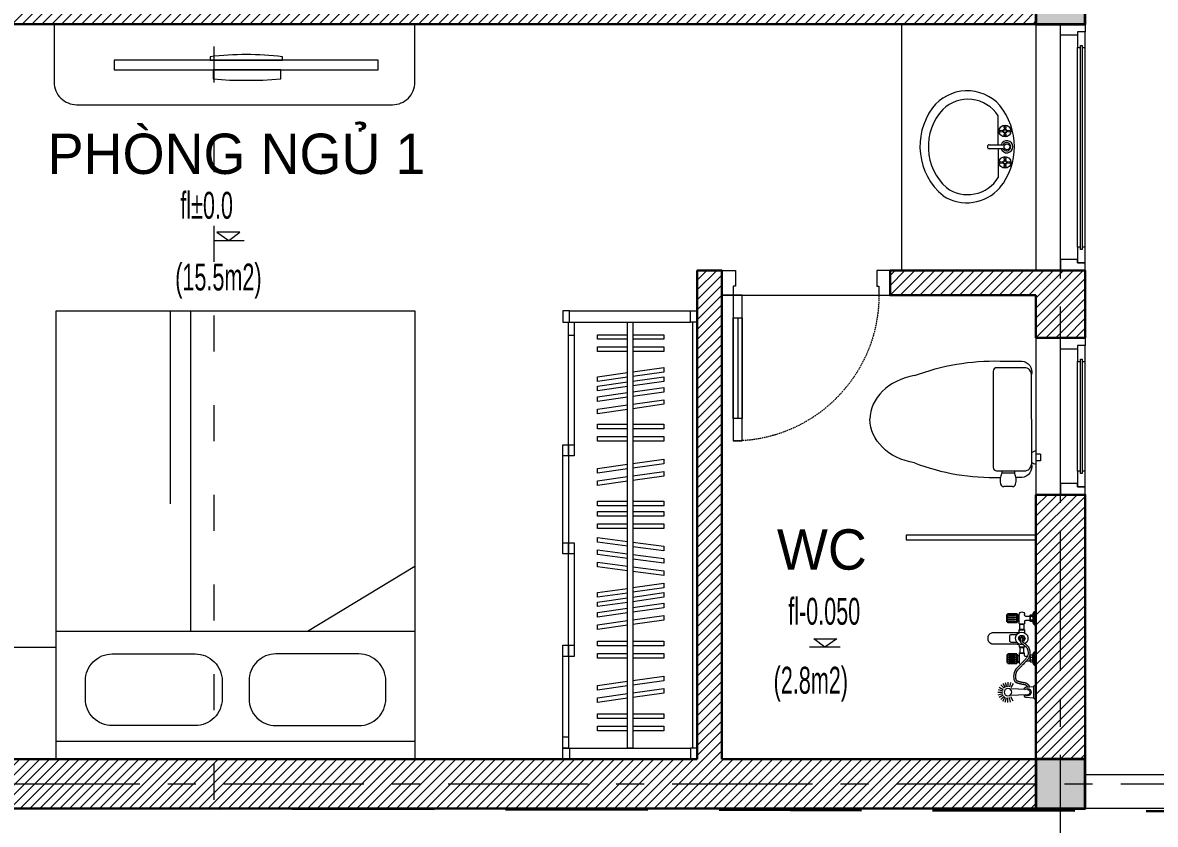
# Model space of a CAD drawing. Header units: millimetres. Extents: x 1832547 to 2001569, y -558009 to -417808.
# Drawn here: x 1890059 to 1895111, y -481755 to -478178 of the extents above; entities that cross this region are included whole.
import ezdxf
from ezdxf.enums import TextEntityAlignment as Align

# ---------------------------------------------------------------- set-up
doc = ezdxf.new("R2010")
doc.units = ezdxf.units.MM
doc.header["$MEASUREMENT"] = 0
for name, pattern in [('ACAD_ISO03W100', [30, 12, -18]), ('CENTER', [2, 1.25, -0.25, 0.25, -0.25]), ('HIDDEN', [9.525, 6.35, -3.175])]:
    doc.linetypes.add(name, pattern=pattern)
doc.layers.get('0').update_dxf_attribs({"linetype": 'CONTINUOUS'})
doc.layers.get('DEFPOINTS').update_dxf_attribs({"linetype": 'CONTINUOUS'})
for name, color, linetype, lineweight in [('CA . CỬA', 251, 'CONTINUOUS', 5), ('CA-noi that', 19, 'CONTINUOUS', 9), ('CA. TUONG', 30, 'CONTINUOUS', 30), ('CA.cot', 2, 'CONTINUOUS', 35), ('CA.dim 08', 8, 'CONTINUOUS', 13), ('CA.noi that 15', 15, 'CONTINUOUS', 9), ('CA.TEXT', 7, 'CONTINUOUS', 15), ('CA.thay 145', 145, 'CONTINUOUS', 18), ('CA.tim 67', 67, 'CENTER', 9), ('CA.vat lieu 08', 8, 'CONTINUOUS', 5), ('NKB-Fur', 25, 'CONTINUOUS', 9)]:
    doc.layers.add(name, color=color, linetype=linetype, lineweight=lineweight)
doc.styles.add('chu ghi chu', font='nghia5.shx', dxfattribs={"height": 200})
doc.styles.get("Standard").update_dxf_attribs({"font": 'roman.shx'})
doc.styles.add('ZENI2', font='Vhavanb.ttf')
doc.dimstyles.new('CA 80', dxfattribs={"dimscale": 0.8, "dimtxt": 220, "dimasz": 60, "dimexe": 160, "dimexo": 0, "dimgap": 30, "dimtad": 1, "dimdec": 0, "dimrnd": 5, "dimzin": 0, "dimdsep": 46, "dimtxsty": 'Standard', "dimblk": 'ARCHTICK', "dimcen": 0.09, "dimdle": 160, "dimclrd": 256, "dimclre": 256, "dimclrt": 255, "dimadec": 0, "dimazin": 0, "dimtfac": 1, "dimtdec": 0, "dimtix": 1, "dimtmove": 2, "dimatfit": 3, "dimldrblk": 'DOT', "dimfxl": 600, "dimfxlon": 1, "dimtolj": 1, "dimtzin": 0, "dimarcsym": 0})

# ---------------------------------------------------------------- blocks, each defined once
blk = doc.blocks.new('A$C6dc074dd')
at = {"layer": 'CA.TEXT'}
for points in [[(116.9, 37.3), (15.3, 37.3), (68.5, 0), (116.9, 37.3)], [(0, 0), (136.9, 0)]]:
    blk.add_lwpolyline(points, dxfattribs=at)
blk = doc.blocks.new('A$Cea9fcc5a')
at = {"ltscale": 0.7}
for points in [[(111.6, 1471.8), (56.9, 1471.8), (56.9, 0), (111.6, 0)], [(56.9, 921.5), (7.2, 921.5), (0, 828.3), (0, 735.9), (0, 643.5), (7.2, 542.9), (56.9, 542.9)]]:
    blk.add_lwpolyline(points, close=True, dxfattribs=at)
blk.add_lwpolyline([(130.9, 937.5), (111.6, 937.5), (111.6, 534.3), (130.9, 534.3, 0.057229)], format="xyb", close=True, dxfattribs=at)
blk = doc.blocks.new('A$C69b2afc1')
at = {"layer": 'CA.noi that 15', "ltscale": 0.7}
for p, q in [((80, 1600), (80, 0)), ((570, 1600), (570, 0)), ((860, 1600), (570, 1120)), ((570, 600), (2000, 600)), ((1140, 510), (2000, 510))]:
    blk.add_line(p, q, dxfattribs=at)
blk.add_lwpolyline([(2000, 0), (2000, 1600), (0, 1600), (0, 0)], close=True, dxfattribs=at)
for points in [[(270, 1470), (350, 1470, -0.414214), (470, 1350), (470, 980, -0.414214), (350, 860), (270, 860, -0.414214), (150, 980), (150, 1350, -0.414214)], [(270, 130), (350, 130, 0.414214), (470, 250), (470, 620, 0.414214), (350, 740), (270, 740, 0.414214), (150, 620), (150, 250, 0.414214)]]:
    blk.add_lwpolyline(points, format="xyb", close=True, dxfattribs=at)
blk = doc.blocks.new('A$Ce6ee8940')
at = {"layer": 'CA.noi that 15', "ltscale": 0.3}
for p, q in [((221.2, 552.7), (221.2, 558)), ((225.6, 558), (225.6, 552.7)), ((361.2, 552.7), (361.2, 558)), ((365.6, 558), (365.6, 552.7)), ((284.7, 514.1), (155.6, 514.1)), ((209.7, 546.4), (214.9, 546.4)), ((209.7, 542.1), (214.9, 542.1)), ((221.2, 530.5), (221.2, 535.8)), ((225.6, 535.8), (225.6, 530.5)), ((231.9, 546.4), (237.1, 546.4)), ((231.9, 542.1), (237.1, 542.1)), ((284.7, 474.3), (284.7, 535.5)), ((302.2, 535.5), (302.2, 474.3)), ((302.2, 514.1), (430.6, 514.1)), ((349.7, 546.4), (354.9, 546.4)), ((349.7, 542.1), (354.9, 542.1)), ((361.2, 530.5), (361.2, 535.8)), ((365.6, 535.8), (365.6, 530.5)), ((371.9, 546.4), (377.1, 546.4)), ((371.9, 542.1), (377.1, 542.1))]:
    blk.add_line(p, q, dxfattribs=at)
for centre, radius in [((223.4, 544.3), 26.2), ((223.4, 561.8), 4.37), ((293.4, 553), 13.1), ((363.4, 544.3), 26.2), ((363.4, 561.8), 4.37), ((205.9, 544.3), 4.37), ((223.4, 544.3), 8.75), ((223.4, 544.3), 6.56), ((223.4, 526.8), 4.38), ((240.9, 544.3), 4.37), ((345.9, 544.3), 4.37), ((363.4, 544.3), 8.75), ((363.4, 544.3), 6.56), ((363.4, 526.8), 4.38), ((380.9, 544.3), 4.37)]:
    blk.add_circle(centre, radius, dxfattribs=at)
for centre, radius, start, end in [((293, 293), 293, 51.3863, 128.8759), ((293.4, 552.3), 27, 288.9246, 251.0754), ((293.4, 551.9), 18.6, 298.0737, 241.9263), ((238.8, 375.5), 195, 131.6871, 232.5683), ((242.4, 378.8), 160.9, 122.6901, 224.3609), ((347.3, 377.9), 159.7, 323.6288, 58.5884), ((347.8, 374.4), 195.4, 327.0124, 49.0559), ((293.4, 474.3), 8.75, 180.005, 359.995), ((290.7, 453.2), 288.3, 233.7562, 320.0283), ((293.3, 448.2), 246.1, 227.6472, 317.9055)]:
    blk.add_arc(centre, radius, start, end, dxfattribs=at)
blk = doc.blocks.new('A$C69F42894')
at = {"layer": 'CA.noi that 15'}
for p, q in [((124.6, 560), (163.2, 560)), ((20, 401.1), (20, 460)), ((20, 401.1), (20, 460)), ((40, 260), (40, 460)), ((115.9, 500), (171.9, 500)), ((115.9, 490), (115.9, 500)), ((171.9, 490), (171.9, 500)), ((0, 415.6), (0, 445.4)), ((0, 445.4), (20, 445.4)), ((0, 415.6), (20, 415.6)), ((40, 260), (40, 60))]:
    blk.add_line(p, q, dxfattribs=at)
blk.add_lwpolyline([(561.4, 65.1, -0.095238), (179.5, 0), (82.3, 0, -0.448604), (40, 60, 0.414214), (70, 30), (195, 30, 0.414214), (210, 45), (210, 260), (210, 475, 0.414214), (195, 490), (70, 490, 0.414214), (40, 460, -0.448604), (82.3, 520), (108.3, 520)], format="xyb", dxfattribs=at)
for centre, radius, start, end in [((124.6, 545), 15, 90, 159.902), ((163.2, 545), 15, 20.098, 90), ((180, 532.3), 71.8, 165.5982, 206.7609), ((107.8, 532.3), 71.8, 333.2391, 14.4018), ((201.2, -506.1), 1026.3, 69.4513, 91.2127), ((11.7, 416.1), 44.7, 50.7584, 79.3311), ((11.7, 445), 44.7, 280.6689, 309.2416)]:
    blk.add_arc(centre, radius, start, end, dxfattribs=at)
at = {"layer": 'CA.noi that 15', "extrusion": (0, 0, -1)}
blk.add_ellipse((506.7, 260), major_axis=(253.3, 0), ratio=0.788071, start_param=-1.35296, end_param=0, dxfattribs=at)
at = {"layer": 'CA.noi that 15'}
blk.add_ellipse((506.7, 260), major_axis=(253.3, 0), ratio=0.788071, start_param=-1.35296, end_param=0, dxfattribs=at)
blk = doc.blocks.new('hoa sen')
at = {"layer": 'CA.noi that 15', "ltscale": 1000}
for p, q in [((-137.5, 11.2), (-137.5, 162.1)), ((-70.8, 11.2), (-70.8, 162.1)), ((157.3, 81.7), (184.4, 74.4)), ((163.4, 96.3), (187.7, 82.2)), ((173, 108.8), (192.8, 89)), ((185.6, 118.4), (199.6, 94.2)), ((200.2, 124.5), (207.4, 97.4)), ((215.8, 126.6), (215.8, 98.5)), ((231.5, 124.5), (224.3, 97.4)), ((246.1, 118.4), (232.1, 94.2)), ((258.7, 108.8), (238.9, 89)), ((268.3, 96.3), (244, 82.2)), ((274.4, 81.7), (247.3, 74.4)), ((-104.2, 4), (-121.6, -6.1)), ((-86.7, -6.1), (-104.2, 4)), ((155.3, 66), (183.3, 66)), ((157.3, 50.3), (184.4, 57.6)), ((163.4, 35.7), (187.7, 49.7)), ((200.2, -50), (195.6, 56.3)), ((231.5, -50), (236.1, 56.3)), ((268.3, 35.7), (244, 49.7)), ((274.4, 50.3), (247.3, 57.6)), ((276.4, 66), (248.4, 66)), ((-191.1, 0), (-247.2, 0)), ((-242.9, -33.3), (-247, -33.3)), ((-237.3, -38.9), (-237.3, -65.6)), ((-237.3, -65.6), (-211.4, -65.6)), ((-211.4, -65.6), (-211.4, -38.9)), ((-205.8, -33.3), (-191.1, -33.3)), ((-191.1, 0), (-191.1, -33.3)), ((-154.9, 0), (-154.9, -33.3)), ((-147.3, 0), (-154.9, 0)), ((-154.9, -33.3), (-137.1, -33.3)), ((-121.6, -6.1), (-121.6, -26.2)), ((-121.6, -26.2), (-104.2, -36.3)), ((-104.2, -36.3), (-86.7, -26.2)), ((-86.7, -6.1), (-86.7, -8.6)), ((-86.7, -6.7), (-86.7, -6.1)), ((-86.7, -19.3), (-86.7, -26.2)), ((-86.7, -26.2), (-86.7, -19.3)), ((-61, 0), (-53.4, 0)), ((-53.4, -33.3), (-60.4, -33.3)), ((-53.4, 0), (-53.4, -33.3)), ((-17.2, 0), (-17.2, -33.3)), ((-17.2, 0), (-17.2, -33.3)), ((-17.2, 0), (38.9, 0)), ((-2.5, -33.3), (-17.2, -33.3)), ((3.1, -49.3), (3.1, -38.9)), ((3.1, -65.6), (3.1, -60.8)), ((29, -65.6), (3.1, -65.6)), ((29, -45.5), (29, -65.6)), ((-263.7, -90.3), (-263.7, -100.1)), ((-263.7, -90.3), (-184.3, -90.3)), ((-263.7, -100.1), (-184.3, -100.1)), ((-233.8, -79.6), (-233.8, -68.7)), ((-214.9, -68.7), (-214.9, -79.6)), ((-184.3, -90.3), (-184.3, -100.1)), ((-23.8, -90.3), (-23.8, -100.1)), ((55.6, -90.3), (-23.8, -90.3)), ((55.6, -100.1), (-23.8, -100.1)), ((6.6, -68.7), (6.6, -79.6)), ((25.5, -79.6), (25.5, -68.7)), ((55.6, -90.3), (55.6, -100.1))]:
    blk.add_line(p, q, dxfattribs=at)
for points in [[(-202.3, 66.7), (-202.3, 71.9), (-247.2, 71.9), (-247.2, 66.7)], [(-6, 66.7), (-6, 71.9), (38.9, 71.9), (38.9, 66.7)], [(-196.6, 12.9), (-196.6, 66.7), (-252.9, 66.7), (-252.9, 12.9)], [(-202.3, 7.7), (-202.3, 12.9), (-247.2, 12.9), (-247.2, 7.7)], [(-11.7, 12.9), (-11.7, 66.7), (44.6, 66.7), (44.6, 12.9)], [(-6, 7.7), (-6, 12.9), (38.9, 12.9), (38.9, 7.7)], [(-156.6, -27.4), (-156.6, -5.1), (-188.8, -5.1), (-188.8, -27.4)], [(-50.6, -27.4), (-50.6, -5.1), (-19.1, -5.1), (-19.1, -27.4)]]:
    blk.add_lwpolyline(points, close=True, dxfattribs=at)
for points in [[(-240.6, 23), (-240.6, 57.4, 0.414214), (-242.9, 59.6), (-243.6, 59.6, 0.414214), (-245.8, 57.4), (-245.8, 23, 0.414214), (-243.6, 20.8), (-242.9, 20.8, 0.414214)], [(-227.4, 23), (-227.4, 57.4, 0.414214), (-229.6, 59.6), (-230.3, 59.6, 0.414214), (-232.6, 57.4), (-232.6, 23, 0.414214), (-230.3, 20.8), (-229.6, 20.8, 0.414214)], [(-214.1, 23), (-214.1, 57.4, 0.414214), (-216.4, 59.6), (-217.1, 59.6, 0.414214), (-219.3, 57.4), (-219.3, 23, 0.414214), (-217.1, 20.8), (-216.4, 20.8, 0.414214)], [(-200.9, 23), (-200.9, 57.4, 0.414214), (-203.1, 59.6), (-203.8, 59.6, 0.414214), (-206.1, 57.4), (-206.1, 23, 0.414214), (-203.8, 20.8), (-203.1, 20.8, 0.414214)], [(-7.4, 23), (-7.4, 57.4, -0.414214), (-5.2, 59.6), (-4.5, 59.6, -0.414214), (-2.2, 57.4), (-2.2, 23, -0.414214), (-4.5, 20.8), (-5.2, 20.8, -0.414214)], [(5.8, 23), (5.8, 57.4, -0.414214), (8.1, 59.6), (8.8, 59.6, -0.414214), (11, 57.4), (11, 23, -0.414214), (8.8, 20.8), (8.1, 20.8, -0.414214)], [(19.1, 23), (19.1, 57.4, -0.414214), (21.3, 59.6), (22, 59.6, -0.414214), (24.3, 57.4), (24.3, 23, -0.414214), (22, 20.8), (21.3, 20.8, -0.414214)], [(32.3, 23), (32.3, 57.4, -0.414214), (34.6, 59.6), (35.3, 59.6, -0.414214), (37.5, 57.4), (37.5, 23, -0.414214), (35.3, 20.8), (34.6, 20.8, -0.414214)], [(256.6, -100.1), (256.6, -94.1, 0.414214), (251, -88.5), (180.7, -88.5, 0.414214), (175.1, -94.1), (175.1, -100.1)]]:
    blk.add_lwpolyline(points, format="xyb", close=True, dxfattribs=at)
for points in [[(-241.5, 7.7), (-241.5, 0)], [(-208.3, 0), (-208.3, 7.7)], [(-105.2, -9.3), (-98.6, -8.6), (-93.3, -8.3), (-88.9, -8.3), (-85.5, -8.7), (-82.7, -9.4), (-80.5, -10.3), (-78.7, -11.4), (-77.1, -12.6), (-75.5, -14), (-74.1, -15.5), (-72.6, -17.1), (-71.2, -18.8), (-69.9, -20.5), (-68.5, -22.2), (-67.2, -24), (-65.9, -25.8), (-64.6, -27.6), (-63.3, -29.4), (-62, -31.1), (-60.8, -32.8), (-59.6, -34.4), (-58.4, -35.9), (-57.3, -37.3), (-56.2, -38.6), (-55.2, -39.7), (-54.3, -40.7), (-53.4, -41.6), (-52.5, -42.4), (-51.7, -43.1), (-50.9, -43.7), (-50.1, -44.4), (-49.3, -45), (-48.4, -45.6), (-47.6, -46.2), (-46.6, -46.8), (-45.4, -47.4), (-44.1, -48.1), (-42.6, -48.7), (-40.8, -49.4), (-38.7, -50.2), (-36.2, -50.9), (-33.5, -51.7), (-30.6, -52.4), (-27.4, -53.1), (-24.1, -53.6), (-20.7, -53.9), (-17.3, -54.1), (-13.9, -54), (-10.5, -53.6), (-7.3, -53), (-4, -52.2), (-0.9, -51.1), (2.2, -49.8), (5.2, -48.3), (8.1, -46.6), (11, -44.8), (13.8, -42.9), (16.5, -40.8), (19.2, -38.6), (21.9, -36.2), (24.6, -33.8), (27.3, -31.2), (30.1, -28.5), (32.9, -25.7), (35.8, -22.8), (38.9, -19.9), (41.9, -16.9), (45.1, -13.8), (48.2, -10.7), (51.3, -7.7), (54.5, -4.6), (57.6, -1.7), (60.6, 1.3), (63.5, 4.1), (66.3, 6.7), (69, 9.3), (71.5, 11.6), (73.8, 13.7), (75.8, 15.6), (77.5, 17.2), (78.9, 18.6), (80.1, 19.6), (81.1, 20.5), (81.8, 21.2), (82.5, 21.7), (83, 22.1), (83.6, 22.4), (84.1, 22.7), (84.7, 23), (85.3, 23.3), (86.1, 23.7), (87, 24.1), (88, 24.5), (89.2, 24.9), (90.6, 25.5), (92.1, 26.1), (93.9, 26.8), (96, 27.5), (98.2, 28.3), (100.5, 29.1), (103, 29.8), (105.6, 30.5), (108.4, 31.1), (111.2, 31.5), (114, 31.9), (116.9, 32.1), (119.7, 32.2), (122.5, 32.2), (125.1, 32.2), (127.6, 32), (129.9, 31.9), (131.9, 31.7), (133.7, 31.6), (135.2, 31.4), (136.5, 31.2), (137.6, 31.1), (138.6, 30.9), (139.6, 30.7), (140.4, 30.5), (141.3, 30.2), (142.1, 30), (143, 29.7), (143.9, 29.4), (144.7, 29.1), (145.6, 28.8), (146.4, 28.5), (147.2, 28.1), (147.9, 27.8), (148.6, 27.5), (149.2, 27.2), (149.8, 26.8), (150.4, 26.5), (150.9, 26.1), (151.4, 25.8), (151.9, 25.4), (152.3, 25), (152.8, 24.6), (153.2, 24.1), (153.6, 23.7), (154.1, 23.2), (154.5, 22.7), (154.9, 22.1), (155.3, 21.6), (155.7, 21), (156, 20.4), (156.4, 19.7), (156.8, 19.1), (157.1, 18.3), (157.5, 17.6), (157.9, 16.7), (158.2, 15.9), (158.6, 14.9), (159, 13.9), (159.4, 12.8), (159.8, 11.7), (160.2, 10.5), (160.6, 9.3), (160.9, 8), (161.3, 6.8), (161.7, 5.5), (162.1, 4.1), (162.5, 2.8), (162.8, 1.5), (163.2, 0.1), (163.6, -1.3), (163.9, -2.7), (164.3, -4.1), (164.6, -5.5), (165, -7), (165.3, -8.5), (165.6, -10), (166, -11.4), (166.3, -12.9), (166.6, -14.3), (166.9, -15.7), (167.2, -17), (167.4, -18.3), (167.7, -19.5), (167.9, -20.7), (168.1, -21.8), (168.3, -22.9), (168.5, -23.9), (168.7, -24.8), (168.8, -25.7), (168.9, -26.5), (169, -27.3), (169.1, -28.1), (169.2, -28.8), (169.3, -29.4), (169.3, -30), (169.4, -30.6), (169.4, -31.2), (169.5, -31.7), (169.6, -32.2), (169.6, -32.7), (169.7, -33.2), (169.7, -33.6), (169.8, -34), (169.9, -34.4), (170, -34.8), (170.1, -35.2), (170.2, -35.6), (170.4, -36), (170.6, -36.3), (170.7, -36.7), (171, -37.1), (171.2, -37.6), (171.5, -38), (171.9, -38.6), (172.3, -39.1), (172.7, -39.6), (173.1, -40.2), (173.5, -40.7), (173.9, -41.3), (174.3, -41.8), (174.7, -42.2), (175, -42.6), (175.3, -42.9), (175.5, -43.2), (175.8, -43.5), (176, -43.7), (176.2, -44), (176.5, -44.2), (176.7, -44.5), (177, -44.8), (177.3, -45.1), (177.7, -45.4), (178.1, -45.8), (178.5, -46.2), (179, -46.6), (179.5, -47), (180.1, -47.5), (180.7, -48), (181.4, -48.5), (182.1, -49.1), (182.8, -49.5), (183.4, -50), (184.1, -50.4), (184.6, -50.8), (185, -51)], [(-103.1, -21.8), (-97.9, -20.6), (-93.9, -19.7), (-90.8, -19.3), (-88.4, -19.1), (-86.7, -19.3), (-85.4, -19.7), (-84.4, -20.3), (-83.5, -21), (-82.7, -21.9), (-81.8, -22.9), (-80.8, -24.1), (-79.9, -25.3), (-78.8, -26.7), (-77.7, -28.2), (-76.5, -29.9), (-75.2, -31.6), (-73.9, -33.5), (-72.5, -35.4), (-71, -37.4), (-69.5, -39.3), (-68.1, -41.3), (-66.6, -43.1), (-65.2, -44.9), (-63.9, -46.4), (-62.7, -47.8), (-61.6, -49), (-60.6, -50.1), (-59.6, -51), (-58.6, -51.8), (-57.7, -52.6), (-56.8, -53.3), (-55.9, -54), (-55, -54.6), (-54, -55.3), (-52.8, -56), (-51.5, -56.7), (-50, -57.5), (-48.2, -58.2), (-46.1, -59), (-43.6, -59.9), (-40.6, -60.8), (-37.3, -61.7), (-33.7, -62.6), (-29.9, -63.3), (-25.8, -64), (-21.6, -64.4), (-17.4, -64.5), (-13.1, -64.4), (-8.9, -63.9), (-4.8, -63.1), (-0.8, -62.1), (3.1, -60.7), (7, -59.2), (10.6, -57.4), (14.2, -55.5), (17.5, -53.5), (20.7, -51.3), (23.7, -49.1), (26.7, -46.7), (29.5, -44.3), (32.3, -41.8), (35.1, -39.2), (37.9, -36.5), (40.8, -33.7), (43.7, -30.8), (46.7, -27.8), (49.8, -24.8), (52.9, -21.8), (56, -18.7), (59.1, -15.7), (62.2, -12.7), (65.3, -9.7), (68.3, -6.9), (71.2, -4.1), (74, -1.4), (76.7, 1.1), (79.1, 3.4), (81.4, 5.5), (83.3, 7.4), (85, 9), (86.4, 10.2), (87.5, 11.3), (88.4, 12), (89, 12.6), (89.5, 13), (89.8, 13.3), (90, 13.5), (90.2, 13.7), (90.3, 13.8), (90.5, 13.9), (90.7, 14), (91, 14.1), (91.4, 14.3), (92, 14.6), (92.8, 14.9), (93.9, 15.3), (95.2, 15.9), (96.8, 16.5), (98.6, 17.2), (100.7, 18), (102.9, 18.7), (105.3, 19.3), (107.8, 19.9), (110.5, 20.4), (113.1, 20.8), (115.9, 21), (118.6, 21.1), (121.2, 21.1), (123.7, 21.1), (126.1, 21), (128.3, 20.8), (130.2, 20.7), (131.9, 20.5), (133.2, 20.4), (134.4, 20.3), (135.4, 20.1), (136.3, 20), (137, 19.8), (137.7, 19.7), (138.3, 19.5), (139, 19.3), (139.7, 19.1), (140.3, 18.9), (141, 18.6), (141.6, 18.4), (142.1, 18.2), (142.6, 18), (143.1, 17.9), (143.5, 17.7), (143.8, 17.6), (144.1, 17.4), (144.3, 17.3), (144.5, 17.2), (144.7, 17), (144.8, 16.9), (145, 16.8), (145.1, 16.6), (145.3, 16.4), (145.4, 16.3), (145.6, 16), (145.8, 15.8), (146, 15.6), (146.2, 15.3), (146.4, 15), (146.6, 14.6), (146.8, 14.3), (147, 13.9), (147.2, 13.4), (147.4, 12.9), (147.7, 12.3), (147.9, 11.6), (148.2, 10.9), (148.5, 10), (148.9, 9.1), (149.2, 8.1), (149.5, 7), (149.9, 5.9), (150.3, 4.7), (150.6, 3.5), (151, 2.3), (151.3, 1.1), (151.7, -0.2), (152, -1.4), (152.4, -2.7), (152.7, -4), (153.1, -5.4), (153.4, -6.7), (153.7, -8.1), (154.1, -9.5), (154.4, -11), (154.7, -12.4), (155, -13.8), (155.4, -15.3), (155.7, -16.6), (155.9, -18), (156.2, -19.3), (156.5, -20.5), (156.7, -21.7), (156.9, -22.8), (157.1, -23.9), (157.3, -24.9), (157.5, -25.8), (157.6, -26.6), (157.8, -27.4), (157.9, -28), (158, -28.6), (158, -29.2), (158.1, -29.7), (158.2, -30.3), (158.2, -30.8), (158.3, -31.3), (158.3, -31.9), (158.4, -32.5), (158.5, -33.2), (158.6, -33.9), (158.7, -34.7), (158.8, -35.4), (159, -36.2), (159.2, -37), (159.4, -37.8), (159.6, -38.6), (159.9, -39.3), (160.2, -40.1), (160.5, -40.8), (160.9, -41.6), (161.3, -42.4), (161.7, -43.1), (162.2, -43.9), (162.6, -44.7), (163.2, -45.5), (163.7, -46.2), (164.3, -47), (164.8, -47.7), (165.3, -48.4), (165.8, -49), (166.2, -49.5), (166.6, -50), (167, -50.4), (167.3, -50.8), (167.6, -51.2), (167.9, -51.5), (168.2, -51.8), (168.5, -52.1), (168.8, -52.4), (169.1, -52.7), (169.5, -53), (169.9, -53.4), (170.3, -53.8), (170.9, -54.3), (171.5, -54.8), (172.2, -55.4), (173, -56), (173.9, -56.7), (174.9, -57.5), (176.1, -58.3), (177.3, -59.1), (178.8, -60), (180.4, -60.9), (182.1, -61.9), (184.1, -62.8)], [(0, 0), (0, 7.7)], [(33.2, 7.7), (33.2, 0)], [(-209.6, -65.6), (-239.1, -65.6)], [(-191.1, 0), (-188.8, -5.1), (-188.8, -27.4), (-191.1, -33.3)], [(-154.9, 0), (-156.6, -5.1), (-156.6, -27.4), (-154.9, -33.3)], [(-53.4, 0), (-50.6, -5.1), (-50.6, -27.4), (-53.4, -33.3)], [(-17.2, 0), (-19.1, -5.1), (-19.1, -27.4), (-17.2, -33.3)], [(-17.2, 0), (-19.1, -5.1), (-19.1, -27.4), (-17.2, -33.3)], [(1.3, -65.6), (30.8, -65.6)], [(-244.4, -68.7), (-244.4, -79.6)], [(-239.1, -82.7), (-209.6, -82.7)], [(-204.3, -79.6), (-204.3, -68.7)], [(-4, -79.6), (-4, -68.7)], [(30.8, -82.7), (1.3, -82.7)], [(36.1, -68.7), (36.1, -79.6)]]:
    blk.add_lwpolyline(points, dxfattribs=at)
for points in [[(-80.1, 12.2), (-80.1, 46.2, 0.414214), (-89.1, 55.1), (-119, 55.1, 0.414214), (-128, 46.2), (-128, 12.3)], [(199.3, -29.4), (195.1, -29.4, 0.385278), (186.2, -37.5), (181.9, -88.5)], [(232.4, -29.4), (236.6, -29.4, -0.385278), (245.5, -37.5), (249.8, -88.5)]]:
    blk.add_lwpolyline(points, format="xyb", dxfattribs=at)
blk.add_circle((215.8, 66), 22.4, dxfattribs=at)
for centre, radius, start, end in [((-107.7, 153.7), 31, 83.36677, 164.19559), ((-100.6, 153.7), 31, 15.80441, 96.63323), ((-147.5, 10), 10, 271.29478, 6.6777), ((-104.2, -16.2), 37.1, 350.19678, 326.98203), ((-104.2, -16.2), 17.5, 26.3525, 349.83941), ((-60.8, 10), 10, 173.3223, 268.70522), ((-245, -16.6), 16.8, 97.45167, 263.3952), ((-239.1, -71.8), 6.13, 30.27757, 149.72243), ((-242.9, -38.9), 5.6, 0, 90), ((-224.3, -81.8), 16.2, 54.31161, 125.68839), ((-209.6, -71.8), 6.13, 30.27757, 149.72243), ((-205.8, -38.9), 5.6, 90, 180), ((-104.2, -16.2), 9.73, 51.10723, 336.64896), ((-103.7, -15.5), 6.36, 103.75223, 275.00377), ((1.3, -71.8), 6.13, 30.27757, 149.72243), ((-2.5, -38.9), 5.6, 0, 90), ((16, -81.8), 16.2, 54.31161, 125.68839), ((30.8, -71.8), 6.13, 30.27757, 149.72243), ((36.7, -16.6), 16.8, 31.95386, 82.54833), ((36.7, -16.6), 16.8, 287.56812, 342.57943), ((215.8, -49.4), 22.1, 137.68336, 42.31664), ((215.8, -49.4), 15.7, 182.46571, 357.53429), ((-238.6, -128.2), 45.6, 90.63044, 123.74146), ((-239.1, -76.5), 6.13, 210.27757, 329.72243), ((-224.3, -66.5), 16.2, 234.31161, 305.68839), ((-209.6, -76.5), 6.13, 210.27757, 329.72243), ((-209.8, -128.2), 45.6, 56.25854, 89.36956), ((1.5, -128.2), 45.6, 90.63044, 123.74146), ((1.3, -76.5), 6.13, 210.27757, 329.72243), ((16, -66.5), 16.2, 234.31161, 305.68839), ((30.8, -76.5), 6.13, 210.27757, 329.72243), ((30.3, -128.2), 45.6, 56.25854, 89.36956)]:
    blk.add_arc(centre, radius, start, end, dxfattribs=at)
blk = doc.blocks.new('A$Cd900dcba')
at = {"layer": 'CA.noi that 15'}
for p, q in [((0, 600), (50, 600)), ((0, 570), (0, 600)), ((2000, 600), (0, 600)), ((50, 570), (0, 570)), ((0, 30), (0, 570)), ((50, 600), (50, 570)), ((50, 580), (1950, 580)), ((50, 30), (50, 570)), ((2000, 600), (1950, 600)), ((1950, 600), (1950, 570)), ((1950, 570), (2000, 570)), ((1950, 30), (1950, 570)), ((2000, 570), (2000, 600)), ((2000, 30), (2000, 570)), ((50, 30), (0, 30)), ((0, 30), (0, 0)), ((0, 0), (50, 0)), ((50, 0), (50, 30)), ((50, 25), (50, 0)), ((100, 25), (50, 25)), ((50, 0), (100, 0)), ((100, 0), (100, 25)), ((458.7, 25), (100, 25)), ((100, 0), (458.7, 0)), ((458.7, 50), (458.7, 25)), ((508.7, 50), (458.7, 50)), ((458.7, 25), (458.7, 0)), ((458.7, 25), (508.7, 25)), ((508.7, 25), (458.7, 25)), ((458.7, 0), (508.7, 0)), ((916.1, 50), (508.7, 50)), ((508.7, 25), (508.7, 50)), ((508.7, 0), (508.7, 25)), ((508.7, 25), (916.1, 25)), ((966.1, 50), (916.1, 50)), ((916.1, 50), (916.1, 25)), ((916.1, 25), (916.1, 0)), ((966.1, 25), (916.1, 25)), ((916.1, 25), (966.1, 25)), ((916.1, 0), (966.1, 0)), ((966.1, 25), (966.1, 50)), ((1353.5, 25), (966.1, 25)), ((966.1, 0), (966.1, 25)), ((966.1, 0), (1353.5, 0)), ((1403.5, 50), (1353.5, 50)), ((1353.5, 50), (1353.5, 25)), ((1353.5, 25), (1353.5, 0)), ((1403.5, 25), (1353.5, 25)), ((1353.5, 25), (1403.5, 25)), ((1353.5, 0), (1403.5, 0)), ((1403.5, 25), (1403.5, 50)), ((1891.2, 50), (1403.5, 50)), ((1403.5, 0), (1403.5, 25)), ((1403.5, 25), (1891.2, 25)), ((1950, 50), (1891.2, 50)), ((1891.2, 50), (1891.2, 25)), ((1891.2, 25), (1950, 25)), ((1950, 25), (1950, 50)), ((1950, 30), (2000, 30)), ((1950, 0), (1950, 30)), ((2000, 0), (1950, 0)), ((2000, 30), (2000, 0))]:
    blk.add_line(p, q, dxfattribs=at)
at = {"layer": 'CA.noi that 15', "lineweight": 5}
for p, q in [((126.6, 450.6), (126.6, 311.7)), ((147.3, 450.6), (126.6, 450.6)), ((147.3, 311.7), (147.3, 450.6)), ((181.5, 450.6), (181.5, 311.7)), ((202.3, 450.6), (181.5, 450.6)), ((202.3, 311.7), (202.3, 450.6)), ((295.6, 450.6), (275.9, 311.7)), ((316.3, 450.6), (295.6, 450.6)), ((296.7, 311.7), (316.3, 450.6)), ((350.5, 450.6), (330.9, 311.7)), ((371.3, 450.6), (350.5, 450.6)), ((351.6, 311.7), (371.3, 450.6)), ((451.7, 450.6), (451.7, 311.7)), ((472.4, 450.6), (451.7, 450.6)), ((472.4, 311.7), (472.4, 450.6)), ((506.7, 450.6), (506.7, 311.7)), ((527.4, 450.6), (506.7, 450.6)), ((527.4, 311.7), (527.4, 450.6)), ((620.7, 450.6), (601.1, 311.7)), ((641.4, 450.6), (620.7, 450.6)), ((621.8, 311.7), (641.4, 450.6)), ((675.7, 450.6), (656, 311.7)), ((696.4, 450.6), (675.7, 450.6)), ((676.8, 311.7), (696.4, 450.6)), ((722.8, 450.6), (703.1, 311.7)), ((743.5, 450.6), (722.8, 450.6)), ((723.9, 311.7), (743.5, 450.6)), ((764.6, 450.6), (745, 311.7)), ((785.4, 450.6), (764.6, 450.6)), ((765.7, 311.7), (785.4, 450.6)), ((819.6, 450.6), (838, 311.7)), ((840.3, 450.6), (819.6, 450.6)), ((858.7, 311.7), (840.3, 450.6)), ((874.5, 450.6), (892.9, 311.7)), ((895.3, 450.6), (874.5, 450.6)), ((913.7, 311.7), (895.3, 450.6)), ((929.5, 450.6), (947.9, 311.7)), ((950.2, 450.6), (929.5, 450.6)), ((968.6, 311.7), (950.2, 450.6)), ((1049.7, 450.6), (1029, 450.6)), ((1029, 450.6), (1029, 311.7)), ((1049.7, 311.7), (1049.7, 450.6)), ((1083.9, 450.6), (1083.9, 311.7)), ((1104.7, 450.6), (1083.9, 450.6)), ((1104.7, 311.7), (1104.7, 450.6)), ((1131, 450.6), (1131, 311.7)), ((1151.8, 450.6), (1131, 450.6)), ((1151.8, 311.7), (1151.8, 450.6)), ((1263.7, 450.6), (1244.1, 311.7)), ((1284.5, 450.6), (1263.7, 450.6)), ((1264.9, 311.7), (1284.5, 450.6)), ((1318.7, 450.6), (1299.1, 311.7)), ((1339.4, 450.6), (1318.7, 450.6)), ((1319.8, 311.7), (1339.4, 450.6)), ((1419.9, 450.6), (1419.9, 311.7)), ((1440.6, 450.6), (1419.9, 450.6)), ((1440.6, 311.7), (1440.6, 450.6)), ((1474.8, 450.6), (1474.8, 311.7)), ((1495.6, 450.6), (1474.8, 450.6)), ((1495.6, 311.7), (1495.6, 450.6)), ((1583.6, 450.6), (1563.9, 311.7)), ((1604.3, 450.6), (1583.6, 450.6)), ((1584.7, 311.7), (1604.3, 450.6)), ((1638.5, 450.6), (1618.9, 311.7)), ((1659.3, 450.6), (1638.5, 450.6)), ((1639.6, 311.7), (1659.3, 450.6)), ((1685.6, 450.6), (1666, 311.7)), ((1706.4, 450.6), (1685.6, 450.6)), ((1686.7, 311.7), (1706.4, 450.6)), ((1727.5, 450.6), (1707.9, 311.7)), ((1748.2, 450.6), (1727.5, 450.6)), ((1728.6, 311.7), (1748.2, 450.6)), ((1818.6, 450.6), (1818.6, 311.7)), ((1839.4, 450.6), (1818.6, 450.6)), ((1839.4, 311.7), (1839.4, 450.6)), ((1873.6, 450.6), (1873.6, 311.7)), ((1894.3, 450.6), (1873.6, 450.6)), ((1894.3, 311.7), (1894.3, 450.6)), ((50, 311.7), (50, 288.3)), ((1950, 311.7), (50, 311.7)), ((50, 288.3), (1950, 288.3)), ((126.6, 288.3), (126.6, 154.2)), ((147.3, 154.2), (147.3, 288.3)), ((181.5, 288.3), (181.5, 154.2)), ((202.3, 154.2), (202.3, 288.3)), ((272.6, 288.3), (253.7, 154.2)), ((274.4, 154.2), (293.4, 288.3)), ((327.6, 288.3), (308.6, 154.2)), ((329.4, 154.2), (348.3, 288.3)), ((451.7, 288.3), (451.7, 154.2)), ((472.4, 154.2), (472.4, 288.3)), ((506.7, 288.3), (506.7, 154.2)), ((527.4, 154.2), (527.4, 288.3)), ((597.8, 288.3), (578.8, 154.2)), ((599.6, 154.2), (618.5, 288.3)), ((652.7, 288.3), (633.8, 154.2)), ((654.5, 154.2), (673.5, 288.3)), ((699.8, 288.3), (680.9, 154.2)), ((701.6, 154.2), (720.6, 288.3)), ((741.7, 288.3), (722.8, 154.2)), ((743.5, 154.2), (762.4, 288.3)), ((841.1, 288.3), (858.8, 154.2)), ((879.6, 154.2), (861.8, 288.3)), ((896, 288.3), (913.8, 154.2)), ((934.5, 154.2), (916.8, 288.3)), ((951, 288.3), (968.8, 154.2)), ((989.5, 154.2), (971.7, 288.3)), ((1029, 288.3), (1029, 154.2)), ((1049.7, 154.2), (1049.7, 288.3)), ((1083.9, 288.3), (1083.9, 154.2)), ((1104.7, 154.2), (1104.7, 288.3)), ((1131, 288.3), (1131, 154.2)), ((1151.8, 154.2), (1151.8, 288.3)), ((1240.8, 288.3), (1221.9, 154.2)), ((1242.6, 154.2), (1261.6, 288.3)), ((1295.8, 288.3), (1276.8, 154.2)), ((1297.6, 154.2), (1316.5, 288.3)), ((1419.9, 288.3), (1419.9, 154.2)), ((1440.6, 154.2), (1440.6, 288.3)), ((1474.8, 288.3), (1474.8, 154.2)), ((1495.6, 154.2), (1495.6, 288.3)), ((1560.6, 288.3), (1541.7, 154.2)), ((1562.4, 154.2), (1581.4, 288.3)), ((1615.6, 288.3), (1596.6, 154.2)), ((1617.4, 154.2), (1636.3, 288.3)), ((1662.7, 288.3), (1643.7, 154.2)), ((1664.5, 154.2), (1683.4, 288.3)), ((1704.6, 288.3), (1685.6, 154.2)), ((1706.4, 154.2), (1725.3, 288.3)), ((1818.6, 288.3), (1818.6, 154.2)), ((1839.4, 154.2), (1839.4, 288.3)), ((1873.6, 288.3), (1873.6, 154.2)), ((1894.3, 154.2), (1894.3, 288.3)), ((126.6, 154.2), (147.3, 154.2)), ((181.5, 154.2), (202.3, 154.2)), ((253.7, 154.2), (274.4, 154.2)), ((308.6, 154.2), (329.4, 154.2)), ((451.7, 154.2), (472.4, 154.2)), ((506.7, 154.2), (527.4, 154.2)), ((578.8, 154.2), (599.6, 154.2)), ((633.8, 154.2), (654.5, 154.2)), ((680.9, 154.2), (701.6, 154.2)), ((722.8, 154.2), (743.5, 154.2)), ((858.8, 154.2), (879.6, 154.2)), ((913.8, 154.2), (934.5, 154.2)), ((968.8, 154.2), (989.5, 154.2)), ((1029, 154.2), (1049.7, 154.2)), ((1083.9, 154.2), (1104.7, 154.2)), ((1131, 154.2), (1151.8, 154.2)), ((1221.9, 154.2), (1242.6, 154.2)), ((1276.8, 154.2), (1297.6, 154.2)), ((1419.9, 154.2), (1440.6, 154.2)), ((1474.8, 154.2), (1495.6, 154.2)), ((1541.7, 154.2), (1562.4, 154.2)), ((1596.6, 154.2), (1617.4, 154.2)), ((1643.7, 154.2), (1664.5, 154.2)), ((1685.6, 154.2), (1706.4, 154.2)), ((1818.6, 154.2), (1839.4, 154.2)), ((1873.6, 154.2), (1894.3, 154.2))]:
    blk.add_line(p, q, dxfattribs=at)
blk = doc.blocks.new('w34t45')
at = {"layer": 'CA.noi that 15', "ltscale": 0.7}
blk.add_line((1892689.2, -478184.9), (1892689.2, -479284.6), dxfattribs=at)
at = {"layer": 'CA.noi that 15'}
blk.add_line((1887508.9, -480964.2), (1888919.5, -480964.2), dxfattribs=at)
blk.add_lwpolyline([(1888910.3, -478184.7), (1888910.3, -478444.3, 0.414214), (1889010.3, -478544.3), (1890419.5, -478544.3, 0.414214), (1890519.5, -478444.3), (1890519.5, -478184.7)], format="xyb", dxfattribs=at)
at = {"layer": 'CA.noi that 15', "ltscale": 0.7}
blk.add_lwpolyline([(1893288.9, -480465.1), (1892710.5, -480465.1), (1892710.5, -480485.1), (1893288.9, -480485.1)], dxfattribs=at)
at = {"xscale": -1, "rotation": 270}
blk.add_blockref('A$Cd900dcba', (1891178.9, -481464.7), dxfattribs=at)
at = {"layer": 'CA-noi that', "rotation": 180}
blk.add_blockref('A$C69F42894', (1893308.9, -479687.9), dxfattribs=at)
at = {"layer": 'CA-noi that', "xscale": -0.75, "yscale": 0.75, "zscale": 0.75, "rotation": 90}
blk.add_blockref('hoa sen', (1893213.9, -481003.6), dxfattribs=at)
at = {"layer": 'CA.noi that 15', "xscale": 0.8, "yscale": 0.8, "zscale": 0.8, "rotation": 90.00000000000001}
blk.add_blockref('A$Cea9fcc5a', (1890355.9, -478434.9), dxfattribs=at)
at = {"layer": 'CA.noi that 15', "rotation": 269.9999999998976}
blk.add_blockref('A$Ce6ee8940', (1892606.9, -478438.6), dxfattribs=at)
at = {"layer": 'CA.noi that 15', "ltscale": 0.7, "xscale": -1, "rotation": 270}
blk.add_blockref('A$C69b2afc1', (1888919.5, -481464.7), dxfattribs=at)
blk = doc.blocks.new('_ArchTick')
at = {"color": 1, "linetype": 'ByBlock', "const_width": 0.15}
blk.add_lwpolyline([(-0.5, -0.5), (0.5, 0.5)], dxfattribs=at)
blk = doc.blocks.new('*D812')
at = {"layer": 'CA.dim 08', "lineweight": -2, "transparency": 16777216}
for p, q in [((1894688.1, -482120.7), (1894688.1, -482728.7)), ((1894798.1, -482120.7), (1894798.1, -482728.7)), ((1894688.1, -482600.7), (1894640.1, -482600.7)), ((1894688.1, -482600.7), (1894798.1, -482600.7)), ((1894798.1, -482600.7), (1894846.1, -482600.7))]:
    blk.add_line(p, q, dxfattribs=at)
at = {"layer": 'DEFPOINTS', "color": 0, "transparency": 16777216}
for p in [(1894798.1, -481684.7), (1894688.1, -481789.6), (1894798.1, -482600.7)]:
    blk.add_point(p, dxfattribs=at)
at = {"layer": 'CA.dim 08', "lineweight": -2, "transparency": 16777216, "xscale": 48, "yscale": 48, "zscale": 48}
blk.add_blockref('_ArchTick', (1894688.1, -482600.7), dxfattribs=at)
at = {"layer": 'CA.dim 08', "lineweight": -2, "transparency": 16777216, "xscale": 48, "yscale": 48, "zscale": 48, "rotation": 180}
blk.add_blockref('_ArchTick', (1894798.1, -482600.7), dxfattribs=at)
at = {"layer": 'CA.dim 08', "color": 255, "transparency": 16777216, "insert": (1894743.1, -482488.7), "char_height": 176, "attachment_point": 5}
blk.add_mtext('\\A1;110', dxfattribs=at)
blk = doc.blocks.new('_DOT')
at = {"color": 1, "linetype": 'ByBlock'}
blk.add_line((-0.5, 0), (-1, 0), dxfattribs=at)
at = {"color": 1, "linetype": 'ByBlock', "const_width": 0.5}
blk.add_lwpolyline([(-0.25, 0, 1), (0.25, 0, 1)], format="xyb", close=True, dxfattribs=at)
blk = doc.blocks.new('*D817')
at = {"layer": 'CA.dim 08', "lineweight": -2, "transparency": 16777216}
for p, q in [((1894798.1, -482120.7), (1894798.1, -482728.7)), ((1896657.5, -482120.7), (1896657.5, -482728.7)), ((1894670.1, -482600.7), (1896785.5, -482600.7))]:
    blk.add_line(p, q, dxfattribs=at)
at = {"layer": 'DEFPOINTS', "color": 0, "transparency": 16777216}
for p in [(1896657.5, -481258.3), (1894798.1, -482120.7), (1896657.5, -482600.7)]:
    blk.add_point(p, dxfattribs=at)
at = {"layer": 'CA.dim 08', "lineweight": -2, "transparency": 16777216, "xscale": 48, "yscale": 48, "zscale": 48, "rotation": 180}
blk.add_blockref('_ArchTick', (1894798.1, -482600.7), dxfattribs=at)
at = {"layer": 'CA.dim 08', "lineweight": -2, "transparency": 16777216, "xscale": 48, "yscale": 48, "zscale": 48}
blk.add_blockref('_ArchTick', (1896657.5, -482600.7), dxfattribs=at)
at = {"layer": 'CA.dim 08', "color": 255, "transparency": 16777216, "insert": (1895727.8, -482488.7), "char_height": 176, "attachment_point": 5}
blk.add_mtext('\\A1;1860', dxfattribs=at)
blk = doc.blocks.new('A$Ccce9e104')
at = {"layer": 'CA.vat lieu 08'}
h = blk.add_hatch(color=256, dxfattribs=at)
h.dxf.hatch_style = 1
h.paths.add_polyline_path([(220, 220), (220, 0), (0, 0), (0, 220)])
at = {"layer": 'CA.cot'}
blk.add_lwpolyline([(220, 220), (220, 0), (0, 0), (0, 220)], close=True, dxfattribs=at)
blk = doc.blocks.new('*U76')
blk.add_line((100, -70), (550, -70))
for points in [[(-110, 0), (-110, -60), (-40, -60), (-40, -50), (0, -50), (0, 0)], [(0, -50), (650, -50), (650, -90), (0, -90)], [(100, -50), (100, -90), (550, -90), (550, -50)], [(-110, -750), (-110, -690), (-40, -690), (-40, -700), (0, -700), (0, -750)]]:
    blk.add_lwpolyline(points, close=True)
at = {"linetype": 'HIDDEN'}
blk.add_arc((0, -50), 650, 270, 360, dxfattribs=at)
blk = doc.blocks.new('*U83')
for p, q in [((-30, 50), (-30, 1050.2)), ((-140, 105), (-140, 995.2)), ((-105, 105), (-105, 995.2))]:
    blk.add_line(p, q)
for points in [[(-105, 1050.2), (-30, 1050.2), (-30, 1100.2), (-140, 1100.2), (-140, 1065.2), (-105, 1065.2)], [(-105, 1065.2), (-105, 995.2), (-118.5, 995.2), (-118.5, 1005.2), (-126.5, 1005.2), (-126.5, 995.2), (-140, 995.2), (-140, 1065.2)], [(-118.5, 95), (-118.5, 105), (-105, 105), (-105, 35), (-140, 35), (-140, 105), (-126.5, 105), (-126.5, 95)], [(-105, 50), (-30, 50), (-30, 0), (-140, 0), (-140, 35), (-105, 35)]]:
    blk.add_lwpolyline(points, close=True)
at = {"color": 8}
blk.add_lwpolyline([(-126.5, 95), (-118.5, 95), (-118.5, 1005.2), (-126.5, 1005.2)], close=True, dxfattribs=at)
blk = doc.blocks.new('*U84')
for p, q in [((-30, 50), (-30, 650.3)), ((-140, 105), (-140, 595.3)), ((-105, 105), (-105, 595.3))]:
    blk.add_line(p, q)
for points in [[(-105, 650.3), (-30, 650.3), (-30, 700.3), (-140, 700.3), (-140, 665.3), (-105, 665.3)], [(-105, 665.3), (-105, 595.3), (-118.5, 595.3), (-118.5, 605.3), (-126.5, 605.3), (-126.5, 595.3), (-140, 595.3), (-140, 665.3)], [(-118.5, 95), (-118.5, 105), (-105, 105), (-105, 35), (-140, 35), (-140, 105), (-126.5, 105), (-126.5, 95)], [(-105, 50), (-30, 50), (-30, 0), (-140, 0), (-140, 35), (-105, 35)]]:
    blk.add_lwpolyline(points, close=True)
at = {"color": 8}
blk.add_lwpolyline([(-126.5, 95), (-118.5, 95), (-118.5, 605.3), (-126.5, 605.3)], close=True, dxfattribs=at)
blk = doc.blocks.new('1E3E')
at = {"layer": 'CA.thay 145', "color": 1, "linetype": 'ACAD_ISO03W100', "ltscale": 10}
blk.add_lwpolyline([(800629.6, 801253.5), (800629.6, 815893.5), (800629.6, 815893.5), (800629.6, 816382.4)], dxfattribs=at)
blk = doc.blocks.new('ƯT5T45')
at = {"layer": 'CA.vat lieu 08'}
h = blk.add_hatch(dxfattribs=at)
h.set_pattern_fill('ANSI31', color=256, scale=250)
h.set_pattern_definition([(45, (1289.156, 0), (-22.0970869, 22.0970869), [])])
h.paths.add_polyline_path([(1889928, -465984.7), (1888578, -465984.7), (1888578, -470864.7), (1888798, -470864.7), (1888798, -466204.7), (1889928, -466204.7)])
h.paths.add_polyline_path([(1898138.1, -465984.7), (1894798.1, -465984.7), (1894798.1, -466204.7), (1895778.1, -466204.7), (1895778.1, -466656.7), (1895888.1, -466656.7), (1895888.1, -466204.7), (1898138.1, -466204.7)])
h.paths.add_polyline_path([(1899058.1, -467404.7), (1898358.1, -467404.7), (1898358.1, -467138.1), (1898248.1, -467138.1), (1898248.1, -467404.7), (1894578.1, -467404.7), (1894578.1, -469924.7), (1894688.1, -469924.7), (1894688.1, -467514.9), (1899058.1, -467514.9)])
h.paths.add_polyline_path([(1898358.1, -466204.7), (1898248.1, -466204.7), (1898248.1, -466438.4), (1898358.1, -466438.4)])
h.paths.add_polyline_path([(1899058.1, -468224.4), (1898838.1, -468224.4), (1898838.1, -469714.2), (1899058.1, -469714.2)], flags=17)
h.paths.add_polyline_path([(1899058.1, -470313.9), (1898838.1, -470313.9), (1898838.1, -470864.7), (1899058.1, -470864.7)])
h.paths.add_polyline_path([(1898838.1, -470974.7), (1894798.1, -470974.7), (1894798.1, -471084.7), (1898137.7, -471084.7), (1898137.7, -471684.9), (1898357.4, -471684.9), (1898357.4, -471584.7), (1898358.1, -471084.7), (1898838.1, -471084.7)])
h.paths.add_polyline_path([(1898357.4, -473524.6), (1898138.1, -473524.6), (1898138.1, -474124.7), (1898357.4, -474124.7)])
h.paths.add_polyline_path([(1898138.1, -474124.7), (1896847.9, -474124.7), (1896847.9, -474344.7), (1898138.1, -474344.7)])
h.paths.add_polyline_path([(1895248.1, -474124.7), (1894798.1, -474124.7), (1894798.1, -474344.7), (1895248.1, -474344.7)])
h.paths.add_polyline_path([(1894798.1, -475144.4), (1894578.1, -475144.4), (1894578.1, -477164.7), (1894798.1, -477164.7)])
h.paths.add_polyline_path([(1894578.1, -478074.7), (1889830.8, -478074.7), (1889830.8, -478184.7), (1894578.1, -478184.7)])
h.paths.add_polyline_path([(1888795.9, -477054.7), (1888578.4, -477054.9), (1888578.4, -477154.6), (1888578, -477964.7), (1888795.9, -477964.7)])
h.paths.add_polyline_path([(1888798, -478184.7), (1888578, -478184.7), (1888578, -478924.7), (1888798, -478924.7)])
h.paths.add_polyline_path([(1888798, -480724.6), (1888577.9, -480724.6), (1888577.9, -481464.7), (1888798, -481464.7)])
h.paths.add_polyline_path([(1894578.1, -481464.7), (1893178.1, -481464.7), (1893178.1, -479284.6), (1893068.1, -479284.6), (1893068.1, -481464.7), (1888798, -481464.7), (1888798, -481684.7), (1894578.1, -481684.7)])
h.paths.add_polyline_path([(1894798.1, -480284.7), (1894578.1, -480284.7), (1894578.1, -481464.7), (1894798.1, -481464.7)])
h.paths.add_polyline_path([(1894798.1, -479284.6), (1894578.1, -479284.6), (1894578.1, -479584.3), (1894798.1, -479584.3)])
h.paths.add_polyline_path([(1894578.1, -479284.6), (1893928.1, -479284.6), (1893928.1, -479394.6), (1894578.1, -479394.6)])
at = {"color": 12, "linetype": 'HIDDEN', "ltscale": 100, "true_color": 0xc20013}
blk.add_lwpolyline([(1891185.5, -461351.6), (1894333.3, -462708.1), (1900609.2, -465437), (1901812.3, -465960.1), (1899116.1, -474208.4), (1896657.5, -481699.9), (1886871.6, -481674.8), (1887136.8, -475409), (1882953.7, -475534.1), (1882856.2, -475529.4)], dxfattribs=at)
at = {"layer": 'CA. TUONG'}
blk.add_line((1893177.1, -479394.6), (1893178.1, -479284.6), dxfattribs=at)
for points in [[(1889830.8, -478074.7), (1894578.1, -478074.7), (1894578.1, -478184.7), (1889830.8, -478184.7)], [(1894578.1, -480284.7), (1894798.1, -480284.7), (1894798.1, -481464.7), (1894578.1, -481464.7)]]:
    blk.add_lwpolyline(points, close=True, dxfattribs=at)
for points in [[(1893068.1, -481464.7), (1893068.1, -479284.6), (1893178.1, -479284.6), (1893178.1, -481464.7)], [(1894578.1, -479394.6), (1893928.1, -479394.6), (1893928.1, -479284.6), (1894578.1, -479284.6)], [(1894578.1, -479284.6), (1894798.1, -479284.6), (1894798.1, -479584.3), (1894578.1, -479584.3), (1894578.1, -479394.6)], [(1893178.1, -481464.7), (1894578.1, -481464.7), (1894578.1, -481684.7), (1888798, -481684.7), (1888798, -481464.7), (1893068.1, -481464.7)]]:
    blk.add_lwpolyline(points, dxfattribs=at)
at = {"layer": 'CA.thay 145'}
for points in [[(1890818.3, -461351.6), (1901628.4, -466051.6), (1896551.7, -481534.7), (1894798.1, -481534.7)], [(1891170.7, -461351.6), (1901812.3, -465960.1), (1896663.5, -481684.7), (1894798.1, -481684.7)], [(1894578.1, -478184.7), (1894578.1, -479284.4)], [(1893177.1, -479394.6), (1893928.1, -479394.6)], [(1894578.1, -479584.3), (1894578.1, -480284.7)]]:
    blk.add_lwpolyline(points, dxfattribs=at)
at = {"layer": 'CA.tim 67', "ltscale": 500}
for p, q in [((1894688.1, -483070.4), (1894688.1, -461351.6)), ((1877956.3, -481574.7), (1906135.3, -481574.7))]:
    blk.add_line(p, q, dxfattribs=at)
at = {"layer": 'CA . CỬA', "xscale": -1}
for name, p in [('*U83', (1894658.1, -479284.9)), ('*U84', (1894658.1, -480284.7))]:
    blk.add_blockref(name, p, dxfattribs=at)
at = {"layer": 'CA.cot', "xscale": -1, "rotation": 90}
for p in [(1894798.1, -477964.7), (1894798.1, -481464.7)]:
    blk.add_blockref('A$Ccce9e104', p, dxfattribs=at)
at = {"layer": 'NKB-Fur', "xscale": -1, "rotation": 90}
blk.add_blockref('*U76', (1893178.1, -479394.6), dxfattribs=at)
at = {"layer": 'CA.dim 08'}
for base, p1, p2, picture, middle in [((1896657.5, -482600.7), (1894798.1, -482120.7), (1896657.5, -481258.3), '*D817', (1895727.8, -482488.7)), ((1894798.1, -482600.7), (1894688.1, -481789.6), (1894798.1, -481684.7), '*D812', (1894743.1, -482488.7))]:
    dim = blk.add_linear_dim(base=base, p1=p1, p2=p2, dimstyle='CA 80', dxfattribs=at)
    dim.commit()
    dim.dimension.update_dxf_attribs({"geometry": picture, "text_midpoint": middle})

msp = doc.modelspace()

# ---------------------------------------------------------------- block references
at = {"layer": 'CA. TUONG'}
msp.add_blockref('ƯT5T45', (0, 0), dxfattribs=at)
at = {"layer": 'CA.noi that 15', "xscale": 1.333333333333333, "yscale": 1.333333333333333, "zscale": 1.333333333333333}
msp.add_blockref('1E3E', (823407.2, -1550383.2), dxfattribs=at)
at = {"layer": 'CA.noi that 15'}
msp.add_blockref('w34t45', (1289.2, 0), dxfattribs=at)
at = {"layer": 'CA.TEXT'}
msp.add_blockref('A$C6dc074dd', (1890910.2, -479149.7), dxfattribs=at)
at = {"layer": 'CA.TEXT', "xscale": -1}
msp.add_blockref('A$C6dc074dd', (1893705, -480965), dxfattribs=at)

# ---------------------------------------------------------------- texts
at = {"layer": 'CA.TEXT', "style": 'ZENI2'}
for s, p in [('phßng ngñ 1', (1891012.7, -478853.5)), ('wc', (1893623.6, -480618.8))]:
    msp.add_text(s, height=180, dxfattribs=at).set_placement(p, align=Align.CENTER)
at = {"layer": 'CA.TEXT', "style": 'chu ghi chu', "width": 0.6}
for s, p in [('fl%%P0.0', (1890762.1, -479053.1)), ('(15.5m2)', (1890739.4, -479373.2)), ('fl-0.050', (1893473.4, -480864.5)), ('(2.8m2)', (1893408.4, -481172))]:
    msp.add_text(s, height=120, dxfattribs=at).set_placement(p)

doc.saveas('drawing.dxf')
